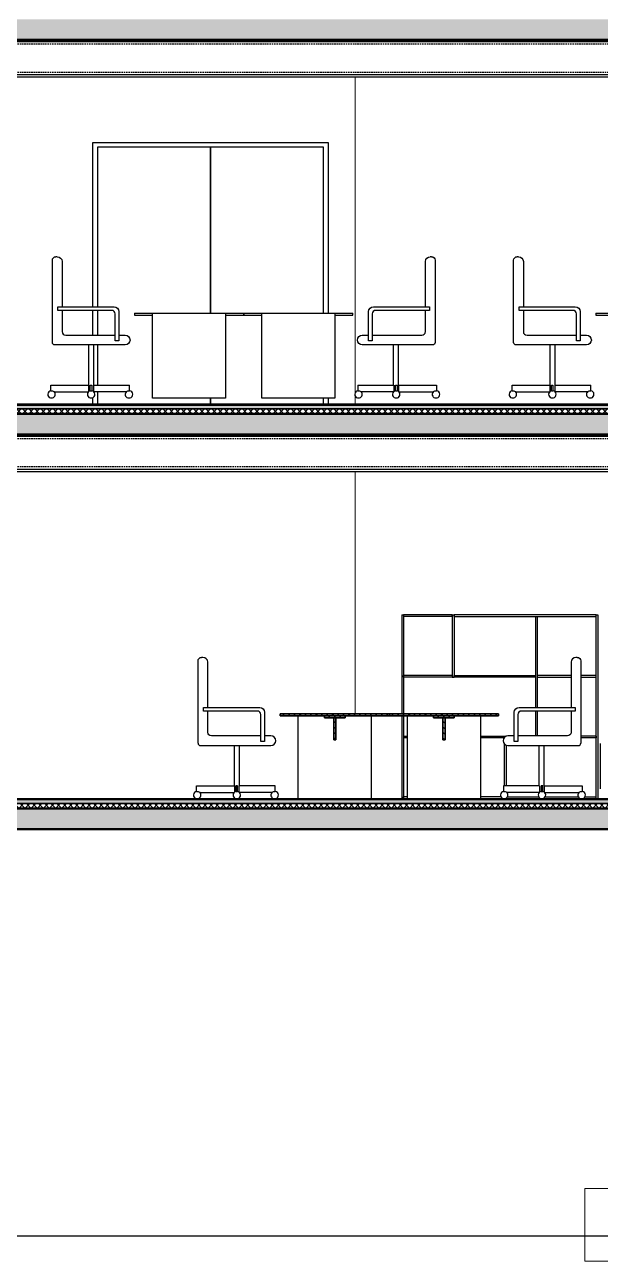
# Model space of a CAD drawing. Header units: millimetres. Extents: x 0 to 18896, y 0 to 22137.
# Drawn here: x 6674 to 11416, y 0 to 10184 of the extents above; entities that cross this region are included whole.
import ezdxf

# ---------------------------------------------------------------- set-up
doc = ezdxf.new("R2010")
doc.units = ezdxf.units.MM
doc.linetypes.add('DASHED', pattern=[19.05, 12.7, -6.35])
for name, color, linetype in [('Background_0', 7, 'Continuous'), ('Background_DOOR_FRAME', 253, 'Continuous'), ('Background_DOOR_PANEL', 255, 'Continuous'), ('Boundary_0', 7, 'Continuous'), ('Boundary_Floor_ Ceramic Tiles', 7, 'Continuous'), ('Boundary_Insulation_ Extruded Polystyrene', 42, 'Continuous'), ('Boundary_Screed', 7, 'Continuous'), ('Fill_0', 7, 'Continuous'), ('Fill_Concrete_ Reinforced', 85, 'Continuous'), ('Fill_Floor_ Ceramic Tiles', 251, 'Continuous'), ('Fill_Insulation_ Extruded Polystyrene', 42, 'Continuous'), ('Fill_Screed', 251, 'Continuous')]:
    doc.layers.add(name, color=color, linetype=linetype)
for name, color, linetype, lineweight in [('Background_Concrete_ Reinforced', 7, 'Continuous', 9), ('Background_Floor_ Ceramic Tiles', 7, 'Continuous', 9), ('Background_Gypsum Board', 7, 'Continuous', 9), ('Background_Insulation_ Extruded Polystyrene', 7, 'Continuous', 9), ('Background_Plaster_ Cement', 7, 'Continuous', 9), ('Background_Screed', 7, 'Continuous', 9), ('Boundary_Concrete_ Reinforced', 99, 'Continuous', 50)]:
    doc.layers.add(name, color=color, linetype=linetype, lineweight=lineweight)
doc.layers.add('BIM_ROOM_LINES', color=7, linetype='Continuous', plot=False)
pattern_1 = [(45, (-21562.4, -14674.708), (-22.45064, 22.45064), [])]
pattern_2 = [(90, (-21562.4, -14674.708), (-30, -1e-13), [])]
pattern_3 = [(15, (-21562.4, -14674.7), (143.684, 248.8682), [25.4, -177.8]), (105, (-21562.4, -14674.7), (-248.8682, 143.684), [25.4, -177.8]), (150, (-21537.87, -14668.13), (-196.2761, -52.592), [35.921, -251.4472]), (15, (-21567.45, -14557.73), (143.684, 248.8682), [25.4, -177.8]), (60, (-21551.9, -14566.71), (-52.592, 196.2761), [17.9605, -269.4077]), (150, (-21551.9, -14566.71), (-196.2761, -52.592), [17.9605, -269.4077]), (15, (-21507, -14488.94), (143.684, 248.8682), [35.921, -167.279]), (60, (-21507, -14488.94), (-52.592, 196.2761), [25.4, -261.9682]), (150, (-21472.3, -14479.64), (-196.2761, -52.592), [25.4, -261.9682]), (105, (-21440.6, -14589.48), (-248.8682, 143.684), [25.4, -177.8]), (60, (-21440.61, -14589.48), (-52.592, 196.2761), [17.9605, -269.4077]), (150, (-21431.63, -14573.93), (-196.2761, -52.592), [17.9605, -269.4077]), (15, (-21551.01, -14619.07), (143.684, 248.8682), [12.7, -170.18]), (15, (-21416.95, -14530.55), (143.684, 248.8682), [12.7, -170.18]), (105, (-21484.86, -14522.45), (-248.8682, 143.684), [12.7, -170.18]), (150, (-21430.75, -14626.28), (-196.2761, -52.592), [17.9605, -269.4077]), (150, (-21552.77, -14514.35), (-196.2761, -52.592), [17.9605, -269.4077]), (60, (-21487.65, -14585.65), (-52.592, 196.2761), [17.9605, -269.4077]), (105, (-21501.5, -14632.1), (-248.8682, 143.684), [3.175, -200.025]), (105, (-21514.5, -14546.83), (-248.8682, 143.684), [3.175, -200.025]), (105, (-21431.53, -14488.44), (-248.8682, 143.684), [3.175, -200.025]), (105, (-21400.52, -14591.89), (-248.8682, 143.684), [3.175, -200.025])]

# ---------------------------------------------------------------- blocks, each defined once
blk = doc.blocks.new('Section Plane (1)__section__MainBuilding.dwg__param__0%7Cnone', base_point=(21562, -14675))
at = {"layer": 'Fill_0', "extrusion": (1.27952e-17, -3.10764e-16, -1)}
h = blk.add_hatch(dxfattribs=at)
h.set_pattern_fill('ANSI31', color=256, scale=10, style=0)
h.set_pattern_definition(pattern_1)
h.paths.add_polyline_path([(-11612, -13975), (-12512, -13975), (-12512, -13992), (-11612, -13992)])
at = {"layer": 'Fill_0', "extrusion": (-1.59937e-16, 1.883e-16, -1)}
h = blk.add_hatch(dxfattribs=at)
h.set_pattern_fill('ANSI31', color=256, scale=10, style=0)
h.set_pattern_definition(pattern_1)
h.paths.add_polyline_path([(-12147, -14009), (-11977, -14009), (-11977, -13992), (-12147, -13992)])
at = {"layer": 'Fill_0', "extrusion": (2.89933e-15, -1.08366e-16, -1)}
h = blk.add_hatch(dxfattribs=at)
h.set_pattern_fill('ANSI31', color=256, scale=10, style=0)
h.set_pattern_definition([(45, (-21562.4, -14674.708), (-22.45064, 22.45064), [])])
h.paths.add_polyline_path([(-12054, -14009), (-12071, -14009), (-12071, -14189), (-12054, -14189)])
at = {"layer": 'Fill_0', "extrusion": (1.27952e-17, -3.10764e-16, -1)}
h = blk.add_hatch(dxfattribs=at)
h.set_pattern_fill('ANSI31', color=256, scale=10, style=0)
h.set_pattern_definition(pattern_1)
h.paths.add_polyline_path([(-12512, -13975), (-13412, -13975), (-13412, -13992), (-12512, -13992)])
at = {"layer": 'Fill_0', "extrusion": (-1.99862e-16, 1.883e-16, -1)}
h = blk.add_hatch(dxfattribs=at)
h.set_pattern_fill('ANSI31', color=256, scale=10, style=0)
h.set_pattern_definition(pattern_1)
h.paths.add_polyline_path([(-13047, -14009), (-12877, -14009), (-12877, -13992), (-13047, -13992)])
at = {"layer": 'Fill_0', "extrusion": (3.29858e-15, -1.08366e-16, -1)}
h = blk.add_hatch(dxfattribs=at)
h.set_pattern_fill('ANSI31', color=256, scale=10, style=0)
h.set_pattern_definition([(45, (-21562.4, -14674.708), (-22.45064, 22.45064), [])])
h.paths.add_polyline_path([(-12954, -14009), (-12971, -14009), (-12971, -14189), (-12954, -14189)])
at = {"layer": 'Fill_Concrete_ Reinforced', "extrusion": (2.42848e-17, 9.35733e-15, -1)}
h = blk.add_hatch(dxfattribs=at)
h.set_pattern_fill('CONCRETE1', color=256, scale=10, angle=15, style=0)
h.set_pattern_definition(pattern_3)
h.paths.add_polyline_path([(-21382, -8425), (-6434, -8425), (-6434, -8255), (-21242, -8255), (-21382, -8255)])
at = {"layer": 'Fill_Concrete_ Reinforced', "extrusion": (-6.26582e-17, 1.04669e-14, -1)}
h = blk.add_hatch(dxfattribs=at)
h.set_pattern_fill('CONCRETE1', color=256, scale=10, angle=15, style=0)
h.set_pattern_definition([(15, (-21562.4, -14674.7), (143.684, 248.8682), [25.4, -177.8]), (105, (-21562.4, -14674.7), (-248.8682, 143.684), [25.4, -177.8]), (150, (-21537.87, -14668.13), (-196.2761, -52.592), [35.921, -251.4472]), (15, (-21567.45, -14557.73), (143.684, 248.8682), [25.4, -177.8]), (60, (-21551.9, -14566.71), (-52.592, 196.2761), [17.9605, -269.4077]), (150, (-21551.9, -14566.71), (-196.2761, -52.592), [17.9605, -269.4077]), (15, (-21507, -14488.94), (143.684, 248.8682), [35.921, -167.279]), (60, (-21507, -14488.94), (-52.592, 196.2761), [25.4, -261.9682]), (150, (-21472.3, -14479.64), (-196.2761, -52.592), [25.4, -261.9682]), (105, (-21440.6, -14589.48), (-248.8682, 143.684), [25.4, -177.8]), (60, (-21440.61, -14589.48), (-52.592, 196.2761), [17.9605, -269.4077]), (150, (-21431.63, -14573.93), (-196.2761, -52.592), [17.9605, -269.4077]), (15, (-21551.01, -14619.07), (143.684, 248.8682), [12.7, -170.18]), (15, (-21416.95, -14530.55), (143.684, 248.8682), [12.7, -170.18]), (105, (-21484.86, -14522.45), (-248.8682, 143.684), [12.7, -170.18]), (150, (-21430.75, -14626.28), (-196.2761, -52.592), [17.9605, -269.4077]), (150, (-21552.77, -14514.35), (-196.2761, -52.592), [17.9605, -269.4077]), (60, (-21487.65, -14585.65), (-52.592, 196.2761), [17.9605, -269.4077]), (105, (-21501.5, -14632.1), (-248.8682, 143.684), [3.175, -200.025]), (105, (-21514.5, -14546.83), (-248.8682, 143.684), [3.175, -200.025]), (105, (-21431.53, -14488.44), (-248.8682, 143.684), [3.175, -200.025]), (105, (-21400.52, -14591.89), (-248.8682, 143.684), [3.175, -200.025])])
h.paths.add_polyline_path([(-21382, -11675), (-6434, -11675), (-6434, -11505), (-21242, -11505), (-21382, -11505)])
at = {"layer": 'Fill_Concrete_ Reinforced', "extrusion": (-3.85957e-17, 9.42323e-15, -1)}
h = blk.add_hatch(dxfattribs=at)
h.set_pattern_fill('CONCRETE1', color=256, scale=10, angle=15, style=0)
h.set_pattern_definition(pattern_3)
h.paths.add_polyline_path([(-21472, -14925), (-3052, -14925), (-3052, -14755), (-3334, -14755), (-21230, -14755), (-21472, -14755)])
at = {"layer": 'Fill_Floor_ Ceramic Tiles', "extrusion": (-9.16704e-17, -1.69682e-13, -1)}
h = blk.add_hatch(dxfattribs=at)
h.set_pattern_fill('_USER', color=256, scale=30, angle=90, style=0, pattern_type=0)
h.set_pattern_definition(pattern_2)
h.paths.add_polyline_path([(-6434, -11425), (-21242, -11425), (-21242, -11433), (-6434, -11433)])
at = {"layer": 'Fill_Floor_ Ceramic Tiles', "extrusion": (-7.58524e-18, -1.69682e-13, -1)}
h = blk.add_hatch(dxfattribs=at)
h.set_pattern_fill('_USER', color=256, scale=30, angle=90, style=0, pattern_type=0)
h.set_pattern_definition(pattern_2)
h.paths.add_polyline_path([(-3334, -14683), (-3334, -14675), (-21230, -14675), (-21230, -14683)])
at = {"layer": 'Fill_Insulation_ Extruded Polystyrene', "extrusion": (-9.16704e-17, 3.39364e-15, -1)}
h = blk.add_hatch(dxfattribs=at)
h.set_pattern_fill('INSULATION', color=256, scale=10, style=0)
h.set_pattern_definition([(45, (-21562.4, -14674.71), (-25.14472, 25.14472), []), (135, (-21562.4, -14674.71), (-25.14472, -25.14472), [])])
h.paths.add_polyline_path([(-6434, -11465), (-21242, -11465), (-21242, -11505), (-6434, -11505)])
at = {"layer": 'Fill_Insulation_ Extruded Polystyrene', "extrusion": (1.54196e-32, 1.67451e-46, -1)}
h = blk.add_hatch(dxfattribs=at)
h.set_pattern_fill('INSULATION', color=256, scale=10, style=0)
h.set_pattern_definition([(45, (-21562.4, -14674.71), (-25.14472, 25.14472), []), (135, (-21562.4, -14674.71), (-25.14472, -25.14472), [])])
h.paths.add_polyline_path([(-3334, -14755), (-3334, -14715), (-21230, -14715), (-21230, -14755)])
at = {"layer": 'Fill_Screed', "extrusion": (-9.16704e-17, 4.24205e-15, -1)}
h = blk.add_hatch(dxfattribs=at)
h.set_pattern_fill('SCREED', color=256, scale=10, angle=15, style=0)
h.set_pattern_definition([(15, (-21562.4, -14674.71), (457.8203, 254.1527), [-63.5, 0, -190.5, 0]), (15, (-21564.04, -14668.57), (457.8203, 254.1527), [-25.4, 0, -88.9, 0, -45.72, 0, -190.5, 0]), (15, (-21565.69, -14662.44), (457.8203, 254.1527), [-12.7, 0, -63.5, 0, -63.5, 0, -139.7, 0, -45.72, 0]), (15, (-21567.33, -14656.31), (457.8203, 254.1527), [-45.72, 0, -203.2, 0]), (15, (-21568.97, -14650.17), (457.8203, 254.1527), [-152.4, 0, -152.4, 0]), (15, (-21570.62, -14644.04), (457.8203, 254.1527), [-215.9, 0]), (15, (-21572.26, -14637.91), (457.8203, 254.1527), [-63.5, 0, -279.4, 0]), (15, (-21573.9, -14631.77), (457.8203, 254.1527), [-88.9, 0, -50.8, 0]), (15, (-21575.55, -14625.64), (457.8203, 254.1527), [-127, 0]), (15, (-21578.84, -14613.37), (457.8203, 254.1527), [-17.78, 0, -190.5, 0, -114.3, 0]), (15, (-21580.48, -14607.24), (457.8203, 254.1527), [-25.4, 0, -2.54, 0, -63.5, 0]), (15, (-21582.12, -14601.1), (457.8203, 254.1527), [-12.7, 0, -165.1, 0, -190.5, 0]), (15, (-21583.77, -14594.97), (457.8203, 254.1527), [-127, 0]), (15, (-21585.41, -14588.84), (457.8203, 254.1527), [-63.5, 0, -266.7, 0]), (15, (-21588.7, -14576.57), (457.8203, 254.1527), [-304.8, 0]), (15, (-21590.34, -14570.44), (457.8203, 254.1527), [-63.5, 0, -5.08, 0, -88.9, 0]), (15, (-21591.98, -14564.3), (457.8203, 254.1527), [-17.78, 0, -127, 0, -50.8, 0, -88.9, 0, -101.6, 0]), (15, (-21593.63, -14558.17), (457.8203, 254.1527), [-38.1, 0, -50.8, 0, -127, 0, -5.08, 0, -63.5, 0]), (15, (-21595.27, -14552.04), (457.8203, 254.1527), [-127, 0])])
h.paths.add_polyline_path([(-6434, -11433), (-21242, -11433), (-21242, -11465), (-6434, -11465)])
at = {"layer": 'Fill_Screed', "extrusion": (2.15875e-32, 1.28205e-45, -1)}
h = blk.add_hatch(dxfattribs=at)
h.set_pattern_fill('SCREED', color=256, scale=10, angle=15, style=0)
h.set_pattern_definition([(15, (-21562.4, -14674.71), (457.8203, 254.15265), [-63.5, 0, -190.5, 0]), (15, (-21564.04, -14668.57), (457.8203, 254.15265), [-25.4, 0, -88.9, 0, -45.72, 0, -190.5, 0]), (15, (-21565.69, -14662.44), (457.8203, 254.15265), [-12.7, 0, -63.5, 0, -63.5, 0, -139.7, 0, -45.72, 0]), (15, (-21567.33, -14656.31), (457.8203, 254.15265), [-45.72, 0, -203.2, 0]), (15, (-21568.97, -14650.17), (457.8203, 254.15265), [-152.4, 0, -152.4, 0]), (15, (-21570.62, -14644.04), (457.8203, 254.15265), [-215.9, 0]), (15, (-21572.26, -14637.91), (457.8203, 254.15265), [-63.5, 0, -279.4, 0]), (15, (-21573.9, -14631.77), (457.8203, 254.15265), [-88.9, 0, -50.8, 0]), (15, (-21575.55, -14625.64), (457.8203, 254.15265), [-127, 0]), (15, (-21578.84, -14613.37), (457.8203, 254.15265), [-17.78, 0, -190.5, 0, -114.3, 0]), (15, (-21580.48, -14607.24), (457.8203, 254.15265), [-25.4, 0, -2.54, 0, -63.5, 0]), (15, (-21582.12, -14601.1), (457.8203, 254.15265), [-12.7, 0, -165.1, 0, -190.5, 0]), (15, (-21583.77, -14594.97), (457.8203, 254.15265), [-127, 0]), (15, (-21585.41, -14588.84), (457.8203, 254.15265), [-63.5, 0, -266.7, 0]), (15, (-21588.7, -14576.57), (457.8203, 254.15265), [-304.8, 0]), (15, (-21590.34, -14570.44), (457.8203, 254.15265), [-63.5, 0, -5.08, 0, -88.9, 0]), (15, (-21591.98, -14564.3), (457.8203, 254.15265), [-17.78, 0, -127, 0, -50.8, 0, -88.9, 0, -101.6, 0]), (15, (-21593.63, -14558.17), (457.8203, 254.15265), [-38.1, 0, -50.8, 0, -127, 0, -5.08, 0, -63.5, 0]), (15, (-21595.27, -14552.04), (457.8203, 254.15265), [-127, 0])])
h.paths.add_polyline_path([(-21230, -14683), (-21230, -14715), (-3334, -14715), (-3334, -14683)])
at = {"linetype": 'DASHED'}
for p, q in [((14623, -8461), (8512, -8461)), ((14623, -8693), (8512, -8693)), ((14623, -11711), (8512, -11711)), ((14623, -11943), (8512, -11943))]:
    blk.add_line(p, q, dxfattribs=at)
for p, q in [((2834, -11425), (21730, -11425)), ((2834, -11425), (21730, -11425)), ((2834, -11425), (21730, -11425)), ((2834, -14675), (21730, -14675)), ((2834, -14675), (21730, -14675)), ((2834, -14675), (21730, -14675)), ((2834, -18275), (21730, -18275))]:
    blk.add_line(p, q)
at = {"layer": 'Background_0'}
for p, q in [((14623, -8441), (8512, -8441)), ((14623, -8713), (8512, -8713)), ((8512, -8730), (14623, -8730)), ((9736, -10918), (9736, -10241)), ((9776, -10211), (9766, -10211)), ((9816, -10251), (9816, -10623)), ((12809, -10623), (12809, -10251)), ((12859, -10211), (12849, -10211)), ((12889, -10241), (12889, -10918)), ((13536, -10918), (13536, -10241)), ((13576, -10211), (13566, -10211)), ((13616, -10251), (13616, -10623)), ((9782, -10623), (10244, -10623)), ((9782, -10653), (9782, -10623)), ((10224, -10653), (9782, -10653)), ((9816, -10653), (9816, -10828)), ((10254, -10904), (10254, -10683)), ((10284, -10663), (10284, -10904)), ((10412, -10675), (10412, -10692)), ((10412, -10675), (10562, -10675)), ((10412, -10692), (10562, -10692)), ((10562, -10675), (11162, -10675)), ((10562, -11375), (10562, -10675)), ((11162, -10675), (11312, -10675)), ((11162, -10675), (11162, -11375)), ((11162, -10692), (11312, -10692)), ((11312, -10692), (11312, -10675)), ((11312, -10675), (11312, -10692)), ((11312, -10675), (11462, -10675)), ((11312, -10692), (11462, -10692)), ((11462, -10675), (12062, -10675)), ((11462, -11375), (11462, -10675)), ((12062, -10675), (12212, -10675)), ((12062, -10675), (12062, -11375)), ((12062, -10692), (12212, -10692)), ((12212, -10692), (12212, -10675)), ((12341, -10904), (12341, -10663)), ((12371, -10683), (12371, -10904)), ((12381, -10623), (12843, -10623)), ((12843, -10653), (12401, -10653)), ((12809, -10828), (12809, -10653)), ((12843, -10623), (12843, -10653)), ((13582, -10623), (14044, -10623)), ((13582, -10653), (13582, -10623)), ((14024, -10653), (13582, -10653)), ((13616, -10653), (13616, -10828)), ((14054, -10904), (14054, -10683)), ((14084, -10663), (14084, -10904)), ((14212, -10675), (14212, -10692)), ((14212, -10675), (14362, -10675)), ((14212, -10692), (14362, -10692)), ((9846, -10858), (10254, -10858)), ((10284, -10858), (10336, -10858)), ((12289, -10858), (12341, -10858)), ((12371, -10858), (12779, -10858)), ((13646, -10858), (14054, -10858)), ((14084, -10858), (14136, -10858)), ((10336, -10938), (9756, -10938)), ((10036, -11269), (10036, -10938)), ((10077, -11269), (10077, -10938)), ((10284, -10904), (10254, -10904)), ((12869, -10938), (12289, -10938)), ((12371, -10904), (12341, -10904)), ((12547, -11269), (12547, -10938)), ((12588, -11269), (12588, -10938)), ((14136, -10938), (13556, -10938)), ((13836, -11269), (13836, -10938)), ((13877, -11269), (13877, -10938)), ((14084, -10904), (14054, -10904)), ((9724, -11316), (9724, -11269)), ((9724, -11269), (10037, -11269)), ((10037, -11321), (10037, -11269)), ((10048, -11269), (10060, -11269)), ((10048, -11316), (10048, -11269)), ((10060, -11269), (10060, -11315)), ((10077, -11323), (10077, -11269)), ((10077, -11269), (10372, -11269)), ((10372, -11316), (10372, -11269)), ((12253, -11269), (12548, -11269)), ((12253, -11269), (12253, -11316)), ((12548, -11269), (12548, -11323)), ((12564, -11315), (12564, -11269)), ((12564, -11269), (12577, -11269)), ((12577, -11269), (12577, -11316)), ((12588, -11269), (12588, -11321)), ((12588, -11269), (12901, -11269)), ((12901, -11269), (12901, -11316)), ((13524, -11316), (13524, -11269)), ((13524, -11269), (13837, -11269)), ((13837, -11321), (13837, -11269)), ((13848, -11269), (13860, -11269)), ((13848, -11316), (13848, -11269)), ((13860, -11269), (13860, -11315)), ((13877, -11323), (13877, -11269)), ((13877, -11269), (14172, -11269)), ((14172, -11316), (14172, -11269)), ((9729, -11375), (9720, -11375)), ((9737, -11375), (9729, -11375)), ((9748, -11323), (10034, -11323)), ((10055, -11375), (10047, -11375)), ((10064, -11375), (10055, -11375)), ((10060, -11315), (10060, -11315)), ((10077, -11323), (10077, -11323)), ((10347, -11323), (10077, -11323)), ((10367, -11375), (10358, -11375)), ((10376, -11375), (10367, -11375)), ((10372, -11316), (10372, -11315)), ((11162, -11375), (10562, -11375)), ((12062, -11375), (11462, -11375)), ((12258, -11375), (12249, -11375)), ((12267, -11375), (12258, -11375)), ((12548, -11323), (12278, -11323)), ((12548, -11323), (12548, -11323)), ((12569, -11375), (12561, -11375)), ((12578, -11375), (12569, -11375)), ((12577, -11316), (12577, -11315)), ((12591, -11323), (12876, -11323)), ((12896, -11375), (12887, -11375)), ((12905, -11375), (12896, -11375)), ((12901, -11316), (12901, -11315)), ((13529, -11375), (13520, -11375)), ((13537, -11375), (13529, -11375)), ((13548, -11323), (13834, -11323)), ((13855, -11375), (13847, -11375)), ((13864, -11375), (13855, -11375)), ((13860, -11315), (13860, -11315)), ((13877, -11323), (13877, -11323)), ((14147, -11323), (13877, -11323)), ((14167, -11375), (14158, -11375)), ((14176, -11375), (14167, -11375)), ((14172, -11316), (14172, -11315)), ((14623, -11691), (8512, -11691)), ((14623, -11963), (8512, -11963)), ((8512, -11980), (14623, -11980)), ((12615, -13160), (12630, -13160)), ((12615, -13160), (12615, -13975)), ((12630, -13160), (12630, -13975)), ((13030, -13160), (12630, -13160)), ((12630, -13160), (12630, -13175)), ((13030, -13175), (12630, -13175)), ((13030, -13160), (13045, -13160)), ((13030, -13160), (13030, -13675)), ((13030, -13175), (13030, -13160)), ((13045, -13160), (13045, -13675)), ((13045, -13175), (13045, -13160)), ((14215, -13160), (13045, -13160)), ((13045, -13175), (14215, -13175)), ((13715, -13175), (13730, -13175)), ((13715, -13175), (13715, -13923)), ((13730, -13175), (13730, -13923)), ((14215, -14675), (14215, -13160)), ((14215, -13160), (14230, -13160)), ((14215, -13175), (14215, -13160)), ((14230, -13160), (14230, -14675)), ((10936, -14218), (10936, -13541)), ((10976, -13511), (10966, -13511)), ((14059, -13511), (14049, -13511)), ((14089, -13541), (14089, -14218)), ((11016, -13923), (11016, -13551)), ((14009, -13551), (14009, -13923)), ((13030, -13660), (12630, -13660)), ((12630, -13675), (12630, -13660)), ((13030, -13675), (12630, -13675)), ((13030, -13660), (13030, -13675)), ((13030, -13675), (13045, -13675)), ((13045, -13660), (13715, -13660)), ((13045, -13675), (13045, -13660)), ((13715, -13675), (13045, -13675)), ((13715, -13660), (13715, -13675)), ((13730, -13660), (13730, -13675)), ((14009, -13660), (13730, -13660)), ((13730, -13675), (14009, -13675)), ((14215, -13660), (14089, -13660)), ((14089, -13675), (14215, -13675)), ((14215, -13675), (14215, -13660)), ((10982, -13923), (11444, -13923)), ((10982, -13953), (10982, -13923)), ((13581, -13923), (14043, -13923)), ((14043, -13923), (14043, -13953)), ((11424, -13953), (10982, -13953)), ((11016, -14128), (11016, -13953)), ((11454, -14204), (11454, -13983)), ((11484, -13963), (11484, -14204)), ((12512, -13975), (11612, -13975)), ((11612, -13975), (11612, -13992)), ((11612, -13992), (12512, -13992)), ((11762, -14675), (11762, -13992)), ((11977, -13992), (11977, -14009)), ((12147, -13992), (11977, -13992)), ((11977, -14009), (12147, -14009)), ((12071, -14009), (12054, -14009)), ((12054, -14009), (12054, -14189)), ((12071, -14189), (12071, -14009)), ((12147, -14009), (12147, -13992)), ((12362, -13992), (12362, -14675)), ((13412, -13975), (12512, -13975)), ((12512, -13975), (12512, -13992)), ((12512, -13992), (12512, -13975)), ((12512, -13992), (13412, -13992)), ((12615, -13992), (12615, -14675)), ((12630, -13992), (12630, -14675)), ((12662, -14675), (12662, -13992)), ((12877, -13992), (12877, -14009)), ((13047, -13992), (12877, -13992)), ((12877, -14009), (13047, -14009)), ((12971, -14009), (12954, -14009)), ((12954, -14009), (12954, -14189)), ((12971, -14189), (12971, -14009)), ((13047, -14009), (13047, -13992)), ((13262, -13992), (13262, -14675)), ((13412, -13992), (13412, -13975)), ((13541, -14204), (13541, -13963)), ((13571, -13983), (13571, -14204)), ((14043, -13953), (13601, -13953)), ((13715, -13953), (13715, -14158)), ((13730, -13953), (13730, -14158)), ((14009, -13953), (14009, -14128)), ((10956, -14238), (11536, -14238)), ((11454, -14158), (11046, -14158)), ((11236, -14569), (11236, -14238)), ((11277, -14569), (11277, -14238)), ((11484, -14204), (11454, -14204)), ((11536, -14158), (11484, -14158)), ((12054, -14189), (12071, -14189)), ((12630, -14160), (12630, -14175)), ((12630, -14160), (12662, -14160)), ((12662, -14175), (12630, -14175)), ((12954, -14189), (12971, -14189)), ((13262, -14160), (13459, -14160)), ((13456, -14175), (13262, -14175)), ((13459, -14160), (13474, -14160)), ((13459, -14160), (13459, -14171)), ((13459, -14160), (13459, -14171)), ((13459, -14224), (13459, -14569)), ((13474, -14160), (13474, -14161)), ((13474, -14160), (13474, -14161)), ((13477, -14160), (13474, -14160)), ((13474, -14235), (13474, -14569)), ((13541, -14158), (13489, -14158)), ((13489, -14238), (14069, -14238)), ((13571, -14204), (13541, -14204)), ((13979, -14158), (13571, -14158)), ((13747, -14569), (13747, -14238)), ((13788, -14569), (13788, -14238)), ((14215, -14160), (14089, -14160)), ((14215, -14175), (14089, -14175)), ((14215, -14160), (14215, -14175)), ((14250, -14220), (14250, -14595)), ((10924, -14615), (10924, -14569)), ((10924, -14569), (11238, -14569)), ((10949, -14623), (11234, -14623)), ((11238, -14620), (11238, -14569)), ((11260, -14569), (11248, -14569)), ((11248, -14569), (11248, -14616)), ((11260, -14615), (11260, -14569)), ((11260, -14615), (11260, -14615)), ((11276, -14622), (11276, -14569)), ((11572, -14569), (11276, -14569)), ((11547, -14623), (11277, -14623)), ((11572, -14615), (11572, -14569)), ((11572, -14615), (11572, -14615)), ((12630, -14675), (12630, -14660)), ((12662, -14660), (12630, -14660)), ((13431, -14660), (13262, -14660)), ((13749, -14569), (13453, -14569)), ((13453, -14569), (13453, -14615)), ((13748, -14623), (13478, -14623)), ((13485, -14660), (13742, -14660)), ((13749, -14569), (13749, -14622)), ((13777, -14569), (13764, -14569)), ((13764, -14569), (13764, -14615)), ((13777, -14616), (13777, -14569)), ((13777, -14616), (13777, -14615)), ((13787, -14569), (13787, -14620)), ((13787, -14569), (14101, -14569)), ((13791, -14623), (14076, -14623)), ((13797, -14660), (14069, -14660)), ((14101, -14569), (14101, -14615)), ((14101, -14615), (14101, -14615)), ((14123, -14660), (14215, -14660)), ((14215, -14675), (14215, -14660)), ((13474, -14671), (13474, -14675)), ((13474, -14675), (13474, -14671))]:
    blk.add_line(p, q, dxfattribs=at)
at = {"layer": 'Background_0', "extrusion": (2.94008e-15, 5.69819e-17, -1)}
for centre in [(-9766, -10241), (-13566, -10241)]:
    blk.add_arc(centre, 30, 0, 90, dxfattribs=at)
at = {"layer": 'Background_0', "extrusion": (2.87885e-15, 5.69819e-17, -1)}
for centre, radius, start, end in [((-9776, -10251), 40, 90, 180), ((-13576, -10251), 40, 90, 180), ((-9756, -10918), 20, 270, 0), ((-13556, -10918), 20, 270, 0)]:
    blk.add_arc(centre, radius, start, end, dxfattribs=at)
at = {"layer": 'Background_0', "extrusion": (-5.17599e-15, 5.69819e-17, -1)}
for centre, radius, start, end in [((-12849, -10251), 40, 0, 90), ((-12869, -10918), 20, 180, 270)]:
    blk.add_arc(centre, radius, start, end, dxfattribs=at)
at = {"layer": 'Background_0', "extrusion": (-5.23722e-15, 5.69819e-17, -1)}
blk.add_arc((-12859, -10241), 30, 90, 180, dxfattribs=at)
at = {"layer": 'Background_0'}
for centre, radius, start, end in [((10224, -10683), 30, 0, 90), ((12401, -10683), 30, 90, 180), ((14024, -10683), 30, 0, 90), ((9846, -10828), 30, 180, 270), ((12779, -10828), 30, 270, 0), ((13646, -10828), 30, 180, 270), ((9729, -11345), 30.8, 98.4811, 253.3946), ((9729, -11345), 30.8, 286.6057, 46.702), ((10055, -11345), 30.8, 104.27, 253.3944), ((10055, -11345), 30.8, 286.6055, 80.5179), ((10367, -11345), 30.8, 133.2979, 253.3945), ((10367, -11345), 30.8, 286.6056, 81.519), ((12258, -11345), 30.8, 98.4809, 253.3944), ((12258, -11345), 30.8, 286.6056, 46.7021), ((12569, -11345), 30.8, 99.482, 253.3944), ((12569, -11345), 30.8, 286.6057, 75.73), ((12896, -11345), 30.8, 133.2979, 253.3943), ((12896, -11345), 30.8, 286.6056, 81.5191), ((13529, -11345), 30.8, 98.4809, 253.3944), ((13529, -11345), 30.8, 286.6057, 46.7021), ((13855, -11345), 30.8, 104.27, 253.3944), ((13855, -11345), 30.8, 286.6057, 80.5181), ((14167, -11345), 30.8, 133.2979, 253.3945), ((14167, -11345), 30.8, 286.6056, 81.519), ((10976, -13551), 40, 0, 90), ((14049, -13551), 40, 90, 180), ((11424, -13983), 30, 0, 90), ((13601, -13983), 30, 90, 180), ((10956, -14218), 20, 180, 270), ((11536, -14198), 40, 270, 90), ((13489, -14198), 40, 90, 270), ((14069, -14218), 20, 270, 0), ((10929, -14645), 30.8, 98.4809, 253.3944), ((10929, -14645), 30.8, 286.6057, 46.7024), ((11255, -14645), 30.8, 104.2701, 253.3944), ((11255, -14645), 30.8, 286.6056, 80.518), ((11567, -14645), 30.8, 133.2976, 253.3944), ((11567, -14645), 30.8, 286.6057, 81.5191), ((13458, -14645), 30.8, 98.481, 253.3944), ((13458, -14645), 30.8, 286.6055, 46.7024), ((13769, -14645), 30.8, 99.4819, 253.3943), ((13769, -14645), 30.8, 286.6056, 75.7299), ((14096, -14645), 30.8, 133.2976, 253.3943), ((14096, -14645), 30.8, 286.6056, 81.5191)]:
    blk.add_arc(centre, radius, start, end, dxfattribs=at)
at = {"layer": 'Background_0', "extrusion": (2.90946e-15, 1.4883e-16, -1)}
for centre in [(-10244, -10663), (-14044, -10663)]:
    blk.add_arc(centre, 40, 90, 180, dxfattribs=at)
at = {"layer": 'Background_0', "extrusion": (-5.20661e-15, 1.4883e-16, -1)}
blk.add_arc((-12381, -10663), 40, 0, 90, dxfattribs=at)
at = {"layer": 'Background_0', "extrusion": (2.90946e-15, 8.75981e-17, -1)}
for centre in [(-10336, -10898), (-14136, -10898)]:
    blk.add_arc(centre, 40, 90, 270, dxfattribs=at)
at = {"layer": 'Background_0', "extrusion": (-5.20661e-15, 8.75981e-17, -1)}
blk.add_arc((-12289, -10898), 40, 270, 90, dxfattribs=at)
at = {"layer": 'Background_0', "extrusion": (2.9707e-15, 2.63657e-17, -1)}
for centre, start, end in [((-9729, -11345), 81.2469, 131.3255), ((-10367, -11345), 48.6745, 98.7531), ((-13529, -11345), 81.2469, 131.3255), ((-14167, -11345), 48.6745, 98.7531)]:
    blk.add_arc(centre, 29.9, start, end, dxfattribs=at)
at = {"layer": 'Background_0', "extrusion": (2.90946e-15, 2.63657e-17, -1)}
for centre in [(-10055, -11345), (-13855, -11345)]:
    blk.add_arc(centre, 30.5, 75.5688, 99.5879, dxfattribs=at)
at = {"layer": 'Background_0', "extrusion": (-5.26784e-15, 2.63657e-17, -1)}
for centre, start, end in [((-12258, -11345), 81.2469, 131.3255), ((-12896, -11345), 48.6745, 98.7531)]:
    blk.add_arc(centre, 29.9, start, end, dxfattribs=at)
at = {"layer": 'Background_0', "extrusion": (-5.20661e-15, 2.63657e-17, -1)}
blk.add_arc((-12569, -11345), 30.5, 80.4121, 104.4312, dxfattribs=at)
at = {"layer": 'Background_0', "extrusion": (8.57562e-16, -5.69819e-17, -1)}
blk.add_arc((-10966, -13541), 30, 0, 90, dxfattribs=at)
at = {"layer": 'Background_0', "extrusion": (8.59078e-15, -5.69819e-17, -1)}
blk.add_arc((-14059, -13541), 30, 90, 180, dxfattribs=at)
at = {"layer": 'Background_0', "extrusion": (8.88178e-16, -2.63657e-17, -1)}
for centre, radius, start, end in [((-11444, -13963), 40, 90, 180), ((-11255, -14645), 30.5, 75.5688, 99.5879)]:
    blk.add_arc(centre, radius, start, end, dxfattribs=at)
at = {"layer": 'Background_0', "extrusion": (8.56016e-15, -2.63657e-17, -1)}
for centre, radius, start, end in [((-13581, -13963), 40, 0, 90), ((-13769, -14645), 30.5, 80.4121, 104.4312)]:
    blk.add_arc(centre, radius, start, end, dxfattribs=at)
at = {"layer": 'Background_0', "extrusion": (8.88178e-16, -8.75981e-17, -1)}
blk.add_arc((-11046, -14128), 30, 270, 0, dxfattribs=at)
at = {"layer": 'Background_0', "extrusion": (8.56016e-15, -8.75981e-17, -1)}
blk.add_arc((-13979, -14128), 30, 180, 270, dxfattribs=at)
at = {"layer": 'Background_0', "extrusion": (8.26946e-16, -2.63657e-17, -1)}
for centre, start, end in [((-10929, -14645), 81.4007, 132.4489), ((-11567, -14645), 47.5511, 98.5993)]:
    blk.add_arc(centre, 30.4, start, end, dxfattribs=at)
at = {"layer": 'Background_0', "extrusion": (8.62139e-15, -2.63657e-17, -1)}
for centre, start, end in [((-13458, -14645), 81.4007, 132.4489), ((-14096, -14645), 47.5511, 98.5993)]:
    blk.add_arc(centre, 30.4, start, end, dxfattribs=at)
at = {"layer": 'Background_Concrete_ Reinforced'}
for p, q in [((6434, -8425), (21382, -8425)), ((21242, -11505), (6434, -11505)), ((6434, -11675), (21382, -11675)), ((21230, -14755), (3334, -14755)), ((3052, -14925), (21472, -14925)), ((14123, -17885), (15371, -17885)), ((14123, -17885), (14123, -18485)), ((15371, -18485), (14123, -18485))]:
    blk.add_line(p, q, dxfattribs=at)
at = {"layer": 'Background_DOOR_FRAME'}
for p, q in [((10069, -9270), (12009, -9270)), ((10069, -10623), (10069, -9270)), ((10109, -9310), (10109, -10623)), ((11969, -9310), (10109, -9310)), ((11969, -10675), (11969, -9310)), ((12009, -9270), (12009, -10675)), ((10069, -10858), (10069, -10653)), ((10109, -10653), (10109, -10858)), ((10109, -10938), (10109, -11269)), ((10069, -11425), (10069, -11373)), ((10109, -11323), (10109, -11425)), ((11969, -11425), (11969, -11375)), ((12009, -11375), (12009, -11425))]:
    blk.add_line(p, q, dxfattribs=at)
at = {"layer": 'Background_DOOR_PANEL'}
for p, q in [((11039, -9310), (11039, -10675)), ((11039, -10675), (11039, -9310)), ((11039, -11375), (11039, -11425)), ((11039, -11425), (11039, -11375))]:
    blk.add_line(p, q, dxfattribs=at)
at = {"layer": 'Background_Floor_ Ceramic Tiles'}
for p, q in [((21242, -11425), (6434, -11425)), ((6434, -11433), (21242, -11433)), ((21230, -14675), (3334, -14675)), ((3334, -14683), (21230, -14683))]:
    blk.add_line(p, q, dxfattribs=at)
at = {"layer": 'Background_Gypsum Board'}
for p, q in [((12230, -11331), (12230, -8730)), ((12230, -8730), (12230, -11331)), ((12230, -11425), (12230, -11359)), ((12230, -11359), (12230, -11425)), ((12230, -13975), (12230, -11980)), ((12230, -11980), (12230, -13975))]:
    blk.add_line(p, q, dxfattribs=at)
at = {"layer": 'Background_Insulation_ Extruded Polystyrene'}
for p, q in [((21242, -11465), (6434, -11465)), ((6434, -11505), (21242, -11505)), ((21230, -14715), (3334, -14715)), ((3334, -14755), (21230, -14755))]:
    blk.add_line(p, q, dxfattribs=at)
at = {"layer": 'Background_Plaster_ Cement'}
for p, q in [((12230, -8730), (12230, -11331)), ((10069, -9270), (10069, -10623)), ((12009, -9270), (10069, -9270)), ((12009, -10675), (12009, -9270)), ((10069, -10653), (10069, -10858)), ((10069, -11373), (10069, -11425)), ((12009, -11425), (12009, -11375)), ((12230, -11359), (12230, -11425)), ((12230, -13975), (12230, -11980))]:
    blk.add_line(p, q, dxfattribs=at)
at = {"layer": 'Background_Screed'}
for p, q in [((21242, -11433), (6434, -11433)), ((6434, -11465), (21242, -11465)), ((21230, -14683), (3334, -14683)), ((3334, -14715), (21230, -14715))]:
    blk.add_line(p, q, dxfattribs=at)
at = {"layer": 'BIM_ROOM_LINES'}
for p, q in [((8512, -8425), (21230, -8425)), ((21230, -11425), (8512, -11425)), ((8512, -11675), (21230, -11675)), ((21230, -14675), (8512, -14675))]:
    blk.add_line(p, q, dxfattribs=at)
at = {"layer": 'Boundary_0', "extrusion": (-1.83697e-16, 1, -6.12323e-17)}
for p, q in [((11612, -13975), (12512, -13975)), ((11612, -13992), (11612, -13975)), ((12512, -13992), (11612, -13992)), ((11977, -14009), (11977, -13992)), ((11977, -13992), (12147, -13992)), ((12147, -14009), (11977, -14009)), ((12054, -14009), (12071, -14009)), ((12054, -14189), (12054, -14009)), ((12071, -14009), (12071, -14189)), ((12147, -13992), (12147, -14009)), ((12512, -13975), (13412, -13975)), ((12512, -13992), (12512, -13975)), ((12512, -13975), (12512, -13992)), ((13412, -13992), (12512, -13992)), ((12877, -14009), (12877, -13992)), ((12877, -13992), (13047, -13992)), ((13047, -14009), (12877, -14009)), ((12954, -14009), (12971, -14009)), ((12954, -14189), (12954, -14009)), ((12971, -14009), (12971, -14189)), ((13047, -13992), (13047, -14009)), ((13412, -13975), (13412, -13992)), ((12071, -14189), (12054, -14189)), ((12971, -14189), (12954, -14189))]:
    blk.add_line(p, q, dxfattribs=at)
at = {"layer": 'Boundary_Concrete_ Reinforced', "extrusion": (0, 1, 0)}
for p, q in [((21382, -8425), (6434, -8425)), ((6434, -11505), (21242, -11505)), ((21382, -11675), (6434, -11675)), ((3334, -14755), (21230, -14755)), ((21472, -14925), (3052, -14925))]:
    blk.add_line(p, q, dxfattribs=at)
at = {"layer": 'Boundary_Floor_ Ceramic Tiles', "extrusion": (0, 1, 0)}
for p, q in [((6434, -11425), (21242, -11425)), ((21242, -11433), (6434, -11433)), ((3334, -14675), (21230, -14675)), ((21230, -14683), (3334, -14683))]:
    blk.add_line(p, q, dxfattribs=at)
at = {"layer": 'Boundary_Insulation_ Extruded Polystyrene', "extrusion": (0, 1, 0)}
for p, q in [((6434, -11465), (21242, -11465)), ((21242, -11505), (6434, -11505)), ((3334, -14715), (21230, -14715)), ((21230, -14755), (3334, -14755))]:
    blk.add_line(p, q, dxfattribs=at)
at = {"layer": 'Boundary_Screed', "extrusion": (0, 1, 0)}
for p, q in [((6434, -11433), (21242, -11433)), ((21242, -11465), (6434, -11465)), ((3334, -14683), (21230, -14683)), ((21230, -14715), (3334, -14715))]:
    blk.add_line(p, q, dxfattribs=at)

msp = doc.modelspace()

# ---------------------------------------------------------------- block references
msp.add_blockref('Section Plane (1)__section__MainBuilding.dwg__param__0%7Cnone', (18728, 3810))

doc.saveas('drawing.dxf')
